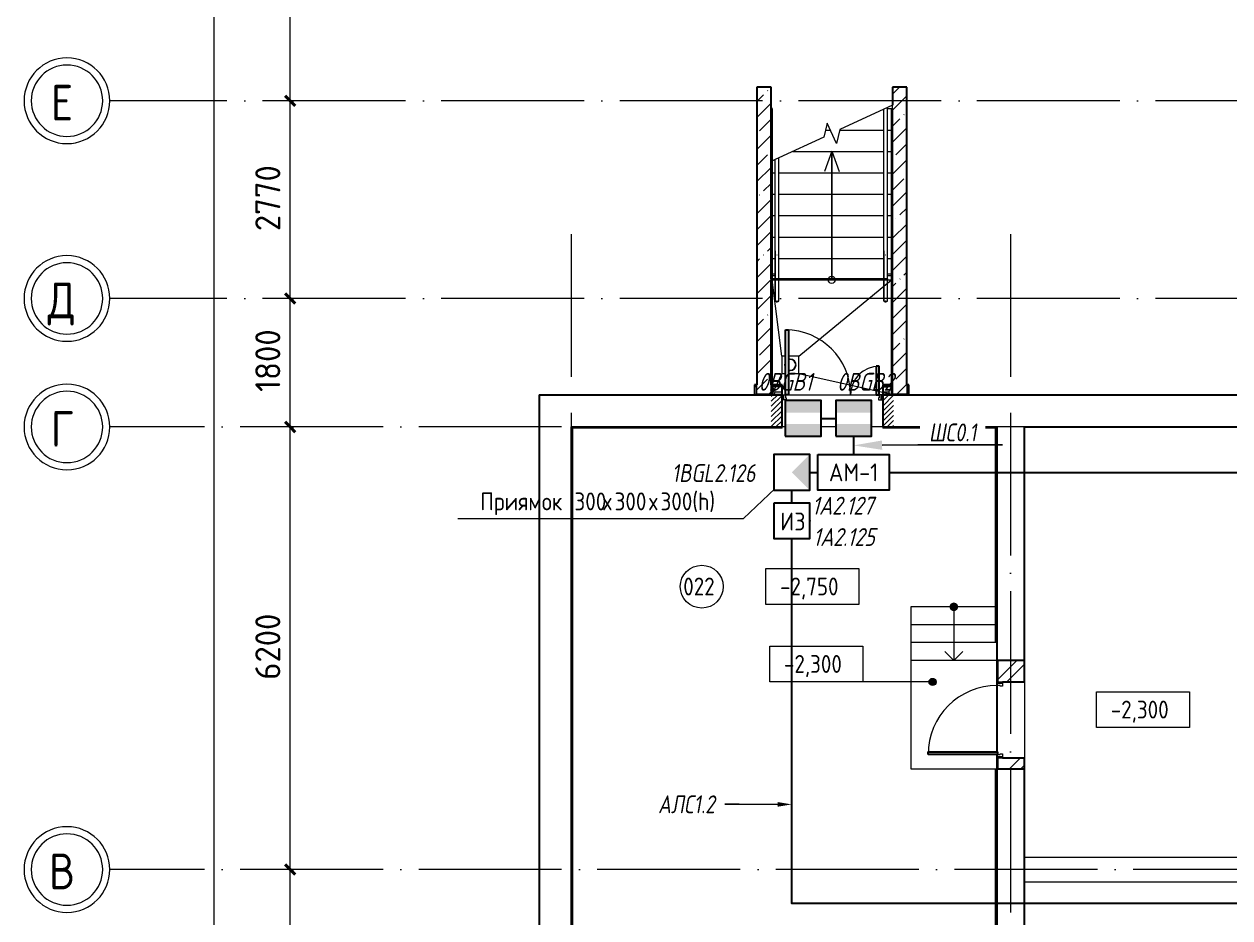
# Model space of a CAD drawing. Header units: millimetres. Extents: x -259793 to 1187961, y -549744 to 43070.
# Drawn here: x -245728 to -228847, y -13115 to -594 of the extents above; entities that cross this region are included whole.
import ezdxf
from ezdxf import colors
from ezdxf.entities.mleader import LeaderData, LeaderLine
from ezdxf.enums import TextEntityAlignment as Align
from ezdxf.math import Vec2, Vec3

# ---------------------------------------------------------------- set-up
doc = ezdxf.new("R2010")
doc.units = ezdxf.units.MM
for name, pattern in [('ADSK_Линия сетки', [25, 20, -2.5, 0, -2.5]), ('ADSK_Сверху', [450, 300, -150]), ('ADSK_Штриховая_ш2 п1_5', [4.5, 3, -1.5]), ('штриховаяX2', [1.5, 1, -0.5])]:
    doc.linetypes.add(name, pattern=pattern)
for name, color, linetype, lineweight in [('RC-Выноски', 7, 'Continuous', 0), ('RC-Извещатели_охранные', 5, 'Continuous', 30), ('RC-Линии_связи-Адресные', 5, 'Continuous', 30), ('RC-Прочее_оборудование', 5, 'Continuous', 30), ('Аннотация', 7, 'Continuous', 18), ('Двери', 252, 'Continuous', 9), ('Лестницы', 252, 'Continuous', 9), ('Линии', 7, 'Continuous', 9), ('лс', 5, 'Continuous', 30), ('Марки помещений', 252, 'Continuous', 20), ('Ограждение', 252, 'Continuous', 9), ('Оси', 252, 'Continuous', 9), ('Отметки', 7, 'Continuous', 9), ('Перекрытие', 252, 'Continuous', 18), ('Размеры', 7, 'Continuous', 9), ('Сантехника', 252, 'Continuous', 9), ('Стены наружные', 7, 'Continuous', 18), ('Стены штриховка', 7, 'Continuous', 9), ('Стрелки вверх', 7, 'Continuous', 18)]:
    doc.layers.add(name, color=color, linetype=linetype, lineweight=lineweight)
doc.layers.add('RC-Позиционные_обозначения', color=7, linetype='Continuous')
doc.layers.add('Узлы', color=7, linetype='Continuous')
doc.styles.add('GOST Common', font='', dxfattribs={"width": 0.9, "height": 500})
doc.styles.add('GOST Common_1', font='', dxfattribs={"height": 250})
doc.styles.add('GOST Common_2', font='', dxfattribs={"width": 0.9, "height": 250})
doc.styles.add('ISOCPEUR', font='isocpeur.ttf', dxfattribs={"width": 0.9, "height": 350})
doc.styles.add('RubezhCAD', font='', dxfattribs={"oblique": 10})
doc.styles.get("Standard").update_dxf_attribs({"font": ''})
doc.styles.get('GOST Common').set_extended_font_data('GOST type B')
doc.styles.get('GOST Common_1').set_extended_font_data('GOST type B')
doc.styles.get('GOST Common_2').set_extended_font_data('GOST type B')
doc.styles.get('RubezhCAD').set_extended_font_data('GOST type A')
doc.styles.get('Standard').set_extended_font_data('GOST type B')

# ---------------------------------------------------------------- blocks, each defined once
blk = doc.blocks.new('RC-UGO-IOM-02')
at = {"layer": 'RC-Извещатели_охранные'}
blk.add_point((0, 0), dxfattribs=at)
blk.add_attdef('PSTN', text='', height=2.5, dxfattribs=at).set_placement((0.98, 2.6), align=Align.BOTTOM_LEFT)
blk.add_wipeout([(2.5, -2.5), (2.5, 2.5), (-2.5, 2.5), (-2.5, -2.5)]).dxf.layer = 'RC-Извещатели_охранные'
blk.add_wipeout([(-2.5, -2.5), (-2.5, 2.5), (2.5, 2.5), (2.5, -2.5)]).dxf.layer = 'RC-Извещатели_охранные'
h = blk.add_hatch(color=256, dxfattribs=at)
h.dxf.hatch_style = 1
h.paths.add_polyline_path([(2.5, 0.8), (2.5, 2.51), (-2.5, 2.5), (-2.5, 0.8)])
h = blk.add_hatch(color=256, dxfattribs=at)
h.dxf.hatch_style = 1
h.paths.add_polyline_path([(2.5, -2.5), (2.5, -0.79), (-2.5, -0.8), (-2.5, -2.5)])
blk.add_lwpolyline([(-2.5, -2.5), (2.5, -2.5), (2.5, 2.5), (-2.5, 2.5)], close=True, dxfattribs=at)
blk = doc.blocks.new('RC-UGO-AM-01')
at = {"layer": 'RC-Прочее_оборудование'}
blk.add_point((0, 0), dxfattribs=at)
blk.add_wipeout([(4.99, 2.5), (4.99, -2.5), (-4.99, -2.5), (-4.99, 2.5)]).dxf.layer = 'RC-Прочее_оборудование'
blk.add_wipeout([(-4.99, -2.5), (-4.99, 2.5), (4.99, 2.5), (4.99, -2.5)]).dxf.layer = 'RC-Прочее_оборудование'
blk.add_lwpolyline([(-4.99, 2.5), (4.99, 2.5), (4.99, -2.5), (-4.99, -2.5), (-4.99, 2.5)], close=True, dxfattribs=at)
blk.add_lwpolyline([(-4.99, 2.5), (-4.99, 2.5)], dxfattribs=at)
blk.add_lwpolyline([(-4.99, 2.5), (-4.99, 2.5)], dxfattribs=at)
at = {"layer": 'RC-Прочее_оборудование', "ltscale": 100, "style": 'ISOCPEUR', "width": 0.9}
blk.add_text('АМ-1', height=2.5, dxfattribs=at).set_placement((0, 0), align=Align.MIDDLE)
at = {"layer": 'RC-Прочее_оборудование'}
blk.add_attdef('PSTN', text='', height=2.5, dxfattribs=at).set_placement((2.32, 2.4), align=Align.BOTTOM_LEFT)
blk = doc.blocks.new('RC-UGO-IZ-01')
at = {"layer": 'RC-Прочее_оборудование'}
blk.add_point((2.5, 0), dxfattribs=at)
blk.add_wipeout([(2.49, -2.5), (-2.49, -2.5), (-2.49, 2.5), (2.49, 2.5)]).dxf.layer = 'RC-Прочее_оборудование'
blk.add_wipeout([(-2.49, -2.5), (-2.49, 2.5), (2.49, 2.5), (2.49, -2.5)]).dxf.layer = 'RC-Прочее_оборудование'
blk.add_lwpolyline([(-2.49, 2.5), (2.49, 2.5), (2.49, -2.5), (-2.49, -2.5), (-2.49, 2.5)], close=True, dxfattribs=at)
blk.add_lwpolyline([(-2.49, 2.5), (-2.49, 2.5)], dxfattribs=at)
blk.add_lwpolyline([(-2.49, 2.5), (-2.49, 2.5)], dxfattribs=at)
at = {"layer": 'RC-Прочее_оборудование', "ltscale": 100, "style": 'ISOCPEUR', "width": 0.9}
blk.add_text('ИЗ', height=2.5, dxfattribs=at).set_placement((0.15, -0.09), align=Align.MIDDLE)
at = {"layer": 'RC-Прочее_оборудование'}
blk.add_attdef('PSTN', text='', height=2.5, dxfattribs=at).set_placement((5.66, 2.58), align=Align.BOTTOM_CENTER)
blk = doc.blocks.new('RC-UGO-IOPPA-01')
at = {"layer": 'RC-Извещатели_охранные'}
blk.add_attdef('PSTN', text='', height=2.5, dxfattribs=at).set_placement((0.98, 2.6), align=Align.BOTTOM_LEFT)
blk.add_wipeout([(2.5, -2.5), (2.5, 2.5), (-2.5, 2.5), (-2.5, -2.5)]).dxf.layer = 'RC-Извещатели_охранные'
blk.add_wipeout([(-2.5, -2.5), (-2.5, 2.5), (2.5, 2.5), (2.5, -2.5)]).dxf.layer = 'RC-Извещатели_охранные'
h = blk.add_hatch(color=256, dxfattribs=at)
h.dxf.hatch_style = 1
h.paths.add_polyline_path([(2.5, -2.5), (2.5, 2.5), (0, 0)])
blk.add_lwpolyline([(-2.5, -2.5), (2.5, -2.5), (2.5, 2.5), (-2.5, 2.5)], close=True, dxfattribs=at)
blk = doc.blocks.new('подвал')
at = {"layer": 'Аннотация', "lineweight": 20, "true_color": 0x636466}
blk.add_hatch(color=251, dxfattribs=at).paths.add_polyline_path([(-234949, -6849), (-235204, -7016), (-235131, -7093)])
at = {"layer": 'Двери', "lineweight": 18, "true_color": 0x636466}
h = blk.add_hatch(dxfattribs=at)
h.set_pattern_fill('FP_1', color=251, style=0, pattern_type=2)
h.set_pattern_definition([(45, (-234411.95, -6013.094), (-35.3553, 35.3553), [])])
h.paths.add_polyline_path([(-233557, -6238), (-233557, -5788), (-233707, -5788), (-233707, -6238)])
h.paths.add_polyline_path([(-235117, -6238), (-235117, -5788), (-235267, -5788), (-235267, -6238)])
at = {"layer": 'Отметки', "true_color": 0x636466}
h = blk.add_hatch(color=251, dxfattribs=at)
edge = h.paths.add_edge_path()
edge.add_arc((-233009, -9810), 50, 0, 360)
at = {"layer": 'Стрелки вверх', "true_color": 0x636466}
h = blk.add_hatch(color=251, dxfattribs=at)
edge = h.paths.add_edge_path()
edge.add_arc((-232712, -8758), 50, 0, 360)
blk.add_hatch(color=251, dxfattribs=at).paths.add_polyline_path([(-232698, -8806), (-232674, -8791), (-232662, -8765), (-232666, -8737), (-232685, -8716), (-232712, -8708), (-232739, -8716), (-232757, -8737), (-232761, -8765), (-232750, -8791), (-232726, -8806)])
at = {"color": 251, "lineweight": 18, "true_color": 0x636466}
for p, q in [((-235097, -6988), (-235097, -6688)), ((-235097, -6688), (-234797, -6688)), ((-235043, -6743), (-235097, -6988)), ((-234797, -6688), (-235043, -6743)), ((-234797, -6688), (-234797, -6988)), ((-234797, -6988), (-235097, -6988))]:
    blk.add_line(p, q, dxfattribs=at)
at = {"layer": 'Аннотация', "color": 251, "lineweight": 20, "true_color": 0x636466}
for p, q in [((-234422, -2376), (-234524, -2658)), ((-234422, -2376), (-234319, -2658)), ((-234949, -6849), (-235658, -7518)), ((-234949, -6849), (-235204, -7016)), ((-235131, -7093), (-234949, -6849)), ((-235204, -7016), (-235131, -7093)), ((-239658, -7518), (-235658, -7518)), ((-235344, -8723), (-235344, -8223)), ((-235344, -8223), (-234044, -8223)), ((-234044, -8223), (-234044, -8723)), ((-234044, -8723), (-235344, -8723)), ((-235288, -9810), (-235288, -9310)), ((-235288, -9310), (-233988, -9310)), ((-233988, -9310), (-233988, -9810)), ((-233988, -9810), (-235288, -9810)), ((-230714, -10449), (-230714, -9949)), ((-230714, -9949), (-229414, -9949)), ((-229414, -9949), (-229414, -10449)), ((-229414, -10449), (-230714, -10449))]:
    blk.add_line(p, q, dxfattribs=at)
blk.add_circle((-234422, -4176), 50, dxfattribs=at)
at = {"layer": 'Двери', "color": 251, "lineweight": 30, "true_color": 0x636466}
for p, q in [((-235067, -4878), (-235027, -4878)), ((-235067, -5788), (-235067, -4878)), ((-235027, -4878), (-235027, -5788)), ((-233757, -5388), (-233797, -5388)), ((-233797, -5388), (-233797, -5788)), ((-233757, -5788), (-233757, -5388)), ((-235027, -5788), (-235067, -5788)), ((-233797, -5788), (-233757, -5788)), ((-233072, -10788), (-232102, -10788)), ((-233072, -10828), (-233072, -10788)), ((-232102, -10788), (-232102, -10828)), ((-232102, -10828), (-233072, -10828))]:
    blk.add_line(p, q, dxfattribs=at)
at = {"layer": 'Двери', "color": 251, "linetype": 'ADSK_Штриховая_ш2 п1_5', "true_color": 0x636466}
for p, q in [((-235117, -5788), (-235267, -5788)), ((-235117, -6238), (-235117, -5788)), ((-233557, -5788), (-233707, -5788)), ((-233707, -5788), (-233707, -6238)), ((-235267, -6238), (-235117, -6238)), ((-233707, -6238), (-233557, -6238))]:
    blk.add_line(p, q, dxfattribs=at)
at = {"layer": 'Двери', "color": 251, "true_color": 0x636466}
for p, q in [((-235117, -5788), (-235097, -5788)), ((-235117, -5858), (-235117, -5788)), ((-235097, -5858), (-235117, -5858)), ((-235097, -5788), (-235067, -5788)), ((-235097, -5858), (-235097, -5788)), ((-235097, -5788), (-235097, -5858)), ((-235057, -5858), (-235097, -5858)), ((-235067, -5788), (-235067, -5828)), ((-235067, -5828), (-235057, -5828)), ((-235057, -5828), (-235057, -5858)), ((-233757, -5828), (-233767, -5828)), ((-233767, -5828), (-233767, -5858)), ((-233767, -5858), (-233727, -5858)), ((-233727, -5788), (-233757, -5788)), ((-233757, -5788), (-233757, -5828)), ((-233727, -5858), (-233727, -5788)), ((-233707, -5788), (-233727, -5788)), ((-233727, -5788), (-233727, -5858)), ((-233727, -5858), (-233707, -5858)), ((-233707, -5858), (-233707, -5788)), ((-232102, -9808), (-232032, -9808)), ((-232102, -9828), (-232102, -9808)), ((-232102, -9828), (-232032, -9828)), ((-232102, -9858), (-232102, -9828)), ((-232032, -9828), (-232102, -9828)), ((-232062, -9858), (-232102, -9858)), ((-232062, -9868), (-232062, -9858)), ((-232032, -9868), (-232062, -9868)), ((-232032, -9808), (-232032, -9828)), ((-232032, -9828), (-232032, -9868)), ((-232102, -10828), (-232062, -10828)), ((-232102, -10858), (-232102, -10828)), ((-232032, -10858), (-232102, -10858)), ((-232102, -10858), (-232032, -10858)), ((-232102, -10878), (-232102, -10858)), ((-232032, -10878), (-232102, -10878)), ((-232062, -10818), (-232032, -10818)), ((-232062, -10828), (-232062, -10818)), ((-232032, -10818), (-232032, -10858)), ((-232032, -10858), (-232032, -10878))]:
    blk.add_line(p, q, dxfattribs=at)
for centre, radius, start, end in [((-235067, -5788), 910, 0, 90), ((-233757, -5788), 400, 90, 180), ((-232102, -10828), 970, 90, 180)]:
    blk.add_arc(centre, radius, start, end, dxfattribs=at)
at = {"layer": 'Лестницы', "color": 251, "true_color": 0x636466}
for p, q in [((-233691, -1784), (-234307, -2072)), ((-233571, -1728), (-233641, -1761)), ((-233641, -1778), (-233571, -1778)), ((-233641, -1778), (-233571, -1778)), ((-233571, -1778), (-233571, -1728)), ((-234487, -1983), (-234534, -2177)), ((-234355, -2266), (-234487, -1983)), ((-234534, -2177), (-235161, -2470)), ((-234510, -2078), (-234442, -2078)), ((-234510, -2078), (-234442, -2078)), ((-234307, -2072), (-234355, -2266)), ((-234309, -2078), (-233691, -2078)), ((-234309, -2078), (-233691, -2078)), ((-233641, -2078), (-233586, -2078)), ((-233641, -2078), (-233586, -2078)), ((-235211, -2493), (-235271, -2521)), ((-234964, -2378), (-233691, -2378)), ((-234964, -2378), (-233691, -2378)), ((-233641, -2378), (-233586, -2378)), ((-233641, -2378), (-233586, -2378)), ((-235256, -2678), (-235211, -2678)), ((-235256, -2678), (-235211, -2678)), ((-235161, -2678), (-233691, -2678)), ((-235161, -2678), (-233691, -2678)), ((-233641, -2678), (-233586, -2678)), ((-233641, -2678), (-233586, -2678)), ((-235256, -2978), (-235211, -2978)), ((-235256, -2978), (-235211, -2978)), ((-235161, -2978), (-233691, -2978)), ((-235161, -2978), (-233691, -2978)), ((-233641, -2978), (-233586, -2978)), ((-233641, -2978), (-233586, -2978)), ((-235256, -3278), (-235211, -3278)), ((-235256, -3278), (-235211, -3278)), ((-235161, -3278), (-233691, -3278)), ((-235161, -3278), (-233691, -3278)), ((-233641, -3278), (-233586, -3278)), ((-233641, -3278), (-233586, -3278)), ((-235256, -3578), (-235211, -3578)), ((-235256, -3578), (-235211, -3578)), ((-235161, -3578), (-233691, -3578)), ((-235161, -3578), (-233691, -3578)), ((-233641, -3578), (-233586, -3578)), ((-233641, -3578), (-233586, -3578)), ((-235256, -3878), (-235211, -3878)), ((-235256, -3878), (-235211, -3878)), ((-235161, -3878), (-233691, -3878)), ((-235161, -3878), (-233691, -3878)), ((-233641, -3878), (-233586, -3878)), ((-233641, -3878), (-233586, -3878)), ((-233634, -4178), (-233586, -4178)), ((-233634, -4178), (-233586, -4178)), ((-232127, -8758), (-233312, -8758)), ((-233312, -8758), (-233312, -9008)), ((-232127, -8758), (-233312, -8758)), ((-233312, -9008), (-233312, -9258)), ((-232112, -9008), (-233312, -9008)), ((-232112, -9008), (-233312, -9008)), ((-233312, -9258), (-233312, -9508)), ((-232112, -9258), (-233312, -9258)), ((-232112, -9258), (-233312, -9258)), ((-232112, -9508), (-233312, -9508))]:
    blk.add_line(p, q, dxfattribs=at)
at = {"layer": 'Линии', "color": 251, "linetype": 'ADSK_Сверху', "ltscale": 100, "true_color": 0x636466}
for p, q in [((-235121, -5248), (-235256, -4178)), ((-234881, -5248), (-233586, -4178)), ((-235121, -5488), (-235256, -5778)), ((-234881, -5488), (-233586, -5778)), ((-231722, -12263), (-226967, -12263)), ((-226967, -12613), (-231722, -12613))]:
    blk.add_line(p, q, dxfattribs=at)
at = {"layer": 'Марки помещений', "color": 251, "true_color": 0x636466}
blk.add_circle((-236241, -8475), 300, dxfattribs=at)
at = {"layer": 'Ограждение', "color": 251, "true_color": 0x636466}
for p, q in [((-233641, -1761), (-233691, -1784)), ((-233691, -4165), (-233691, -1784)), ((-233641, -4165), (-233641, -1761)), ((-235161, -2470), (-235211, -2493)), ((-235211, -4165), (-235211, -2493)), ((-235161, -4165), (-235161, -2470)), ((-235211, -3770), (-235211, -4165)), ((-235161, -4165), (-235161, -3770)), ((-233691, -3770), (-233691, -4165)), ((-233641, -4165), (-233641, -3770)), ((-235211, -4099), (-235256, -4099)), ((-235256, -4114), (-235211, -4114)), ((-235211, -4178), (-235211, -4478)), ((-235211, -4478), (-235211, -4178)), ((-235161, -4478), (-235161, -4178)), ((-235161, -4478), (-235161, -4178)), ((-233691, -4178), (-233691, -4478)), ((-233691, -4478), (-233691, -4178)), ((-233586, -4099), (-233641, -4099)), ((-233641, -4114), (-233586, -4114)), ((-233641, -4478), (-233641, -4178)), ((-233641, -4478), (-233641, -4178)), ((-235211, -4478), (-235161, -4478)), ((-233691, -4478), (-233641, -4478))]:
    blk.add_line(p, q, dxfattribs=at)
at = {"layer": 'Ограждение', "color": 251, "true_color": 0x636466, "flags": 128}
for points in [[(-235188, -3827), (-235186, -3828), (-235183, -3827)], [(-233668, -3827), (-233666, -3828), (-233663, -3827)], [(-235202, -4478), (-235201, -4480), (-235201, -4481), (-235200, -4481), (-235199, -4482), (-235198, -4483), (-235198, -4483), (-235197, -4484), (-235196, -4484), (-235196, -4485), (-235195, -4485), (-235194, -4485), (-235194, -4486), (-235193, -4486), (-235193, -4486), (-235192, -4486), (-235192, -4486), (-235191, -4486), (-235191, -4487), (-235190, -4487), (-235190, -4487), (-235190, -4487), (-235189, -4487), (-235189, -4487), (-235188, -4487), (-235188, -4487), (-235188, -4487), (-235187, -4487), (-235187, -4487), (-235187, -4487), (-235186, -4487), (-235186, -4487), (-235186, -4487), (-235186, -4487)], [(-235183, -4478), (-235186, -4478), (-235188, -4478)], [(-235169, -4478), (-235170, -4480), (-235171, -4481), (-235171, -4481), (-235172, -4482), (-235173, -4483), (-235174, -4483), (-235174, -4484), (-235175, -4484), (-235176, -4485), (-235176, -4485), (-235177, -4485), (-235177, -4486), (-235178, -4486), (-235178, -4486), (-235179, -4486), (-235179, -4486), (-235180, -4486), (-235180, -4487), (-235181, -4487), (-235181, -4487), (-235181, -4487), (-235182, -4487), (-235182, -4487), (-235183, -4487), (-235183, -4487), (-235183, -4487), (-235184, -4487), (-235184, -4487), (-235184, -4487), (-235185, -4487), (-235185, -4487), (-235185, -4487), (-235186, -4487)], [(-233682, -4478), (-233681, -4480), (-233681, -4481), (-233680, -4481), (-233679, -4482), (-233678, -4483), (-233678, -4483), (-233677, -4484), (-233676, -4484), (-233676, -4485), (-233675, -4485), (-233674, -4485), (-233674, -4486), (-233673, -4486), (-233673, -4486), (-233672, -4486), (-233672, -4486), (-233671, -4486), (-233671, -4487), (-233670, -4487), (-233670, -4487), (-233670, -4487), (-233669, -4487), (-233669, -4487), (-233668, -4487), (-233668, -4487), (-233668, -4487), (-233667, -4487), (-233667, -4487), (-233667, -4487), (-233666, -4487), (-233666, -4487), (-233666, -4487), (-233666, -4487)], [(-233663, -4478), (-233666, -4478), (-233668, -4478)], [(-233649, -4478), (-233650, -4480), (-233651, -4481), (-233651, -4481), (-233652, -4482), (-233653, -4483), (-233654, -4483), (-233654, -4484), (-233655, -4484), (-233656, -4485), (-233656, -4485), (-233657, -4485), (-233657, -4486), (-233658, -4486), (-233658, -4486), (-233659, -4486), (-233659, -4486), (-233660, -4486), (-233660, -4487), (-233661, -4487), (-233661, -4487), (-233661, -4487), (-233662, -4487), (-233662, -4487), (-233663, -4487), (-233663, -4487), (-233663, -4487), (-233664, -4487), (-233664, -4487), (-233664, -4487), (-233665, -4487), (-233665, -4487), (-233665, -4487), (-233666, -4487)]]:
    blk.add_lwpolyline(points, dxfattribs=at)
at = {"layer": 'Оси', "color": 251, "linetype": 'ADSK_Линия сетки', "ltscale": 100, "true_color": 0x636466}
for p, q in [((-200387, -1668), (-244528, -1668)), ((-238067, -3538), (-238067, -28468)), ((-231917, -3538), (-231917, -28468)), ((-200387, -4438), (-244528, -4438)), ((-168200, -6238), (-244528, -6238)), ((-168200, -12438), (-244528, -12438))]:
    blk.add_line(p, q, dxfattribs=at)
at = {"layer": 'Оси', "color": 251, "lineweight": 20, "true_color": 0x636466}
for centre, radius, start, end in [((-245128, -1668), 600, 90, 270), ((-245128, -1668), 500, 90, 270), ((-245128, -1668), 600, 270, 90), ((-245128, -1668), 500, 270, 90), ((-245128, -4438), 600, 90, 270), ((-245128, -4438), 600, 270, 90), ((-245128, -4438), 500, 90, 270), ((-245128, -4438), 500, 270, 90), ((-245128, -6238), 600, 90, 270), ((-245128, -6238), 500, 90, 270), ((-245128, -6238), 600, 270, 90), ((-245128, -6238), 500, 270, 90), ((-245128, -12438), 600, 90, 270), ((-245128, -12438), 500, 90, 270), ((-245128, -12438), 600, 270, 90), ((-245128, -12438), 500, 270, 90)]:
    blk.add_arc(centre, radius, start, end, dxfattribs=at)
at = {"layer": 'Отметки', "color": 251, "lineweight": 20, "true_color": 0x636466}
blk.add_line((-233009, -9810), (-234638, -9810), dxfattribs=at)
at = {"layer": 'Отметки', "color": 251, "true_color": 0x636466}
blk.add_circle((-233009, -9810), 50, dxfattribs=at)
at = {"layer": 'Перекрытие', "color": 251, "true_color": 0x636466}
for p, q in [((-235121, -5248), (-235121, -5488)), ((-235067, -5248), (-235121, -5248)), ((-234881, -5248), (-235027, -5248)), ((-234881, -5488), (-234881, -5248)), ((-235121, -5488), (-235067, -5488)), ((-235027, -5488), (-234881, -5488)), ((-235097, -6688), (-234797, -6688)), ((-235097, -6988), (-235097, -6688)), ((-234797, -6688), (-234797, -6988)), ((-234797, -6988), (-235097, -6988)), ((-233312, -9508), (-233312, -11028)), ((-232112, -9508), (-233312, -9508)), ((-232112, -10788), (-232112, -9508)), ((-231722, -9808), (-231722, -10878)), ((-232112, -11028), (-232112, -10828)), ((-233312, -11028), (-232112, -11028))]:
    blk.add_line(p, q, dxfattribs=at)
at = {"layer": 'Размеры', "color": 251, "lineweight": 20, "true_color": 0x636466}
for p, q in [((-243067, -21188), (-243067, 26112)), ((-242004, -1668), (-242004, 2262)), ((-242004, -1668), (-242154, -1668)), ((-242004, -1668), (-242154, -1668)), ((-242004, -4438), (-242004, -1668)), ((-242004, -1668), (-241954, -1668)), ((-242004, -1668), (-241954, -1668)), ((-242004, -4438), (-242154, -4438)), ((-242004, -4438), (-242154, -4438)), ((-242004, -6238), (-242004, -4438)), ((-242004, -4438), (-241954, -4438)), ((-242004, -4438), (-241954, -4438)), ((-242004, -6238), (-242154, -6238)), ((-242004, -6238), (-242154, -6238)), ((-242004, -12438), (-242004, -6238)), ((-242004, -6238), (-241954, -6238)), ((-242004, -6238), (-241954, -6238)), ((-242004, -12438), (-242154, -12438)), ((-242004, -12438), (-242154, -12438)), ((-242004, -14888), (-242004, -12438)), ((-242004, -12438), (-241954, -12438)), ((-242004, -12438), (-241954, -12438))]:
    blk.add_line(p, q, dxfattribs=at)
at = {"layer": 'Размеры', "color": 251, "lineweight": 40, "true_color": 0x636466}
for p, q in [((-242004, -1668), (-242075, -1597)), ((-242004, -1668), (-242075, -1597)), ((-242004, -1668), (-241933, -1739)), ((-242004, -1668), (-241933, -1739)), ((-242004, -4438), (-242075, -4367)), ((-242004, -4438), (-242075, -4367)), ((-242004, -4438), (-241933, -4509)), ((-242004, -4438), (-241933, -4509)), ((-242004, -6238), (-242075, -6167)), ((-242004, -6238), (-242075, -6167)), ((-242004, -6238), (-241933, -6309)), ((-242004, -6238), (-241933, -6309)), ((-242004, -12438), (-242075, -12367)), ((-242004, -12438), (-242075, -12367)), ((-242004, -12438), (-241933, -12509)), ((-242004, -12438), (-241933, -12509))]:
    blk.add_line(p, q, dxfattribs=at)
at = {"layer": 'Сантехника', "color": 251, "true_color": 0x636466}
for p, q in [((-235067, -5248), (-235121, -5248)), ((-235121, -5248), (-235121, -5488)), ((-234881, -5248), (-235027, -5248)), ((-234881, -5488), (-234881, -5248)), ((-235121, -5488), (-235067, -5488)), ((-235027, -5488), (-234881, -5488))]:
    blk.add_line(p, q, dxfattribs=at)
for radius, start, end in [(80, 146.5819, 213.4181), (75, 152.8689, 207.1311), (75, 154.9712, 160.0288), (75, 199.9712, 205.0288), (80, 90, 109.4153), (75, 90, 110.7828), (80, 270, 90), (75, 270, 90), (75, 64.9712, 70.0288), (75, 19.9712, 25.0288), (75, 334.9712, 339.4023), (75, 249.2172, 270), (80, 250.5847, 270), (75, 289.9712, 295.0288)]:
    blk.add_arc((-235001, -5368), radius, start, end, dxfattribs=at)
at = {"layer": 'Стены наружные', "color": 251, "lineweight": 30, "true_color": 0x636466}
for p, q in [((-235271, -1478), (-235471, -1478)), ((-235471, -1478), (-235471, -5648)), ((-235271, -4165), (-235271, -1478)), ((-233571, -1476), (-233571, -1728)), ((-233371, -1476), (-233571, -1476)), ((-233371, -5648), (-233371, -1476)), ((-235256, -1778), (-235271, -1778)), ((-235271, -1778), (-235271, -5788)), ((-235256, -5788), (-235256, -1778)), ((-233586, -1778), (-233586, -5788)), ((-233571, -5788), (-233571, -1778)), ((-235271, -5648), (-235271, -4178)), ((-235471, -5648), (-235501, -5648)), ((-235501, -5648), (-235501, -5788)), ((-235117, -5648), (-235271, -5648)), ((-235117, -6238), (-235117, -5648)), ((-233707, -5648), (-233707, -6238)), ((-233571, -5648), (-233707, -5648)), ((-233341, -5648), (-233371, -5648)), ((-233341, -5788), (-233341, -5648)), ((-238517, -5788), (-238517, -21488)), ((-238517, -5788), (-235117, -5788)), ((-233707, -5788), (-218322, -5788)), ((-238067, -6238), (-235117, -6238)), ((-238067, -6238), (-238067, -21038)), ((-233707, -6238), (-232112, -6238)), ((-232112, -6238), (-232112, -9508)), ((-231722, -6238), (-217872, -6238)), ((-231722, -9808), (-231722, -6238)), ((-231722, -9508), (-232112, -9508)), ((-232102, -9508), (-232102, -9808)), ((-232032, -9808), (-231722, -9808)), ((-232102, -10878), (-232102, -11028)), ((-231722, -10878), (-232032, -10878)), ((-231722, -14693), (-231722, -10878)), ((-232112, -11028), (-232112, -14693)), ((-232112, -11028), (-231722, -11028))]:
    blk.add_line(p, q, dxfattribs=at)
at = {"layer": 'Стены наружные', "color": 251, "linetype": 'Continuous', "lineweight": 9, "true_color": 0x636466}
for p, q in [((-233571, -1575), (-233472, -1476)), ((-235471, -1679), (-235376, -1584)), ((-235320, -1528), (-235318, -1526)), ((-233571, -1799), (-233371, -1599)), ((-235471, -1903), (-235271, -1703)), ((-235266, -1788), (-235256, -1778)), ((-233586, -1837), (-233576, -1827)), ((-235432, -2089), (-235271, -1928)), ((-233586, -1994), (-233576, -1984)), ((-233576, -2018), (-233571, -2018)), ((-233571, -2024), (-233468, -1921)), ((-233412, -1865), (-233409, -1862)), ((-235471, -2352), (-235271, -2152)), ((-235266, -2171), (-235271, -2180)), ((-235266, -2102), (-235256, -2092)), ((-233571, -2248), (-233371, -2048)), ((-235266, -2259), (-235256, -2249)), ((-233586, -2308), (-233576, -2298)), ((-233524, -2426), (-233371, -2273)), ((-235471, -2577), (-235320, -2426)), ((-233586, -2465), (-233576, -2455)), ((-233576, -2424), (-233571, -2424)), ((-233571, -2697), (-233371, -2497)), ((-235471, -2801), (-235271, -2601)), ((-235266, -2574), (-235256, -2564)), ((-235376, -2931), (-235271, -2826)), ((-235266, -2731), (-235256, -2721)), ((-233586, -2780), (-233576, -2770)), ((-233576, -2729), (-233571, -2729)), ((-233571, -2922), (-233412, -2763)), ((-235432, -2987), (-235430, -2985)), ((-235266, -2984), (-235271, -2992)), ((-235266, -3045), (-235256, -3035)), ((-233586, -2937), (-233576, -2927)), ((-233571, -3146), (-233371, -2946)), ((-235471, -3250), (-235271, -3050)), ((-235266, -3202), (-235256, -3192)), ((-233576, -3135), (-233571, -3135)), ((-233468, -3268), (-233371, -3171)), ((-235471, -3475), (-235271, -3275)), ((-233586, -3251), (-233576, -3241)), ((-233524, -3324), (-233522, -3322)), ((-235471, -3699), (-235271, -3499)), ((-235266, -3517), (-235256, -3507)), ((-233586, -3408), (-233576, -3398)), ((-233571, -3502), (-233576, -3511)), ((-233576, -3542), (-233571, -3542)), ((-233571, -3595), (-233371, -3395)), ((-235266, -3679), (-235271, -3671)), ((-235266, -3674), (-235256, -3664)), ((-233586, -3722), (-233576, -3712)), ((-233571, -3820), (-233371, -3620)), ((-235376, -3829), (-235374, -3827)), ((-235320, -3773), (-235271, -3724)), ((-235266, -3883), (-235267, -3880)), ((-233586, -3880), (-233576, -3870)), ((-233575, -3763), (-233576, -3762)), ((-233576, -3846), (-233571, -3846)), ((-233571, -4044), (-233371, -3844)), ((-235471, -3924), (-235432, -3885)), ((-235471, -4148), (-235271, -3948)), ((-235266, -3988), (-235256, -3978)), ((-235471, -4373), (-235271, -4173)), ((-235266, -4145), (-235256, -4135)), ((-233586, -4194), (-233576, -4184)), ((-233468, -4166), (-233465, -4164)), ((-233412, -4110), (-233371, -4069)), ((-233586, -4351), (-233576, -4341)), ((-233576, -4253), (-233571, -4253)), ((-233571, -4269), (-233524, -4222)), ((-233571, -4493), (-233371, -4293)), ((-235471, -4597), (-235271, -4397)), ((-235266, -4406), (-235271, -4415)), ((-235266, -4460), (-235256, -4450)), ((-233571, -4718), (-233371, -4518)), ((-235320, -4671), (-235318, -4669)), ((-235266, -4617), (-235256, -4607)), ((-233586, -4665), (-233576, -4655)), ((-233576, -4659), (-233571, -4659)), ((-235471, -4822), (-235376, -4727)), ((-235471, -5046), (-235271, -4846)), ((-233586, -4823), (-233576, -4813)), ((-233571, -4942), (-233371, -4742)), ((-235266, -4931), (-235256, -4921)), ((-233576, -4964), (-233571, -4964)), ((-233571, -4925), (-233574, -4930)), ((-233571, -5167), (-233468, -5064)), ((-233412, -5008), (-233409, -5005)), ((-235432, -5232), (-235271, -5071)), ((-235266, -5219), (-235271, -5228)), ((-235266, -5088), (-235256, -5078)), ((-233586, -5137), (-233576, -5127)), ((-233571, -5391), (-233371, -5191)), ((-235471, -5495), (-235271, -5295)), ((-235266, -5402), (-235256, -5392)), ((-233586, -5294), (-233576, -5284)), ((-233576, -5370), (-233571, -5370)), ((-235471, -5720), (-235320, -5569)), ((-235266, -5560), (-235256, -5550)), ((-233524, -5569), (-233371, -5416)), ((-235501, -5699), (-235488, -5678)), ((-235211, -5748), (-235251, -5678)), ((-233687, -5675), (-233653, -5675)), ((-233642, -5678), (-233651, -5663)), ((-233640, -5663), (-233625, -5648)), ((-233624, -5748), (-233583, -5678)), ((-233586, -5608), (-233576, -5598)), ((-233508, -5778), (-233371, -5640)), ((-233341, -5688), (-233346, -5678)), ((-235304, -5778), (-235271, -5744)), ((-235229, -5778), (-235211, -5748)), ((-235211, -5748), (-235117, -5748)), ((-235211, -5748), (-235211, -5748)), ((-235211, -5748), (-235211, -5748)), ((-233707, -5748), (-233623, -5748)), ((-233606, -5778), (-233624, -5748)), ((-233586, -5765), (-233576, -5755)), ((-233576, -5777), (-233571, -5777)), ((-232102, -9782), (-231828, -9508)), ((-231971, -9808), (-231722, -9559)), ((-232102, -10882), (-232098, -10878)), ((-231933, -11028), (-231783, -10878)), ((-231776, -11028), (-231722, -10974))]:
    blk.add_line(p, q, dxfattribs=at)
at = {"layer": 'Стены наружные', "color": 251, "true_color": 0x636466}
for p, q in [((-233634, -4165), (-235271, -4165)), ((-235271, -4178), (-233634, -4178)), ((-233634, -4178), (-233634, -4165)), ((-235271, -5778), (-235471, -5778)), ((-235067, -5788), (-233757, -5788)), ((-233371, -5778), (-233571, -5778)), ((-233707, -6238), (-235117, -6238)), ((-235117, -6253), (-235117, -6238)), ((-233707, -6238), (-233707, -6253)), ((-235117, -6253), (-238052, -6253)), ((-238052, -6253), (-238052, -14678)), ((-232127, -6253), (-233707, -6253)), ((-232127, -9258), (-232127, -6253)), ((-232102, -10788), (-232102, -9858)), ((-232127, -14678), (-232127, -11028))]:
    blk.add_line(p, q, dxfattribs=at)
at = {"layer": 'Стены штриховка', "color": 251, "true_color": 0x636466}
for p, q in [((-235266, -1778), (-235266, -5788)), ((-233576, -1778), (-233576, -5788)), ((-235471, -5663), (-235501, -5663)), ((-235471, -5678), (-235501, -5678)), ((-235471, -5778), (-235471, -5648)), ((-235271, -5648), (-235271, -5778)), ((-235117, -5663), (-235271, -5663)), ((-235117, -5678), (-235271, -5678)), ((-233571, -5663), (-233707, -5663)), ((-233571, -5678), (-233707, -5678)), ((-233371, -5648), (-233371, -5778)), ((-233341, -5663), (-233371, -5663)), ((-233341, -5678), (-233371, -5678)), ((-235501, -5778), (-235471, -5778)), ((-235271, -5778), (-235117, -5778)), ((-233707, -5778), (-233571, -5778)), ((-233371, -5778), (-233341, -5778))]:
    blk.add_line(p, q, dxfattribs=at)
at = {"layer": 'Стрелки вверх', "color": 251, "true_color": 0x636466}
for p, q in [((-232757, -8737), (-232761, -8765)), ((-232761, -8765), (-232750, -8791)), ((-232739, -8716), (-232757, -8737)), ((-232712, -8708), (-232739, -8716)), ((-232685, -8716), (-232712, -8708)), ((-232712, -8758), (-232712, -9008)), ((-232666, -8737), (-232685, -8716)), ((-232674, -8791), (-232662, -8765)), ((-232662, -8765), (-232666, -8737)), ((-232750, -8791), (-232726, -8806)), ((-232726, -8806), (-232698, -8806)), ((-232698, -8806), (-232674, -8791)), ((-232712, -9008), (-232712, -9258)), ((-232712, -9258), (-232712, -9508)), ((-232712, -9508), (-232837, -9383)), ((-232712, -9508), (-232587, -9383))]:
    blk.add_line(p, q, dxfattribs=at)
blk.add_circle((-232712, -8758), 50, dxfattribs=at)
at = {"layer": 'Узлы', "color": 251, "true_color": 0x636466}
blk.add_line((-234422, -4176), (-234422, -2376), dxfattribs=at)
at = {"layer": 'Аннотация', "color": 251, "true_color": 0x636466, "style": 'GOST Common_2', "width": 0.9}
for s, p in [('Приямок', (-239342, -7406)), (' 300', (-238159, -7406)), ('х', (-237622, -7406)), ('300', (-237461, -7406)), ('х', (-236979, -7406)), ('300(h)', (-236818, -7406))]:
    blk.add_text(s, height=250, dxfattribs=at).set_placement(p)
at = {"layer": 'Марки помещений', "color": 251, "true_color": 0x636466, "style": 'GOST Common_2', "width": 0.9}
blk.add_text('022', height=250, dxfattribs=at).set_placement((-236500, -8598))
at = {"layer": 'Оси', "color": 251, "true_color": 0x636466, "style": 'GOST Common', "width": 0.9}
for s, p in [('Е', (-245354, -1944)), ('Д', (-245399, -4714)), ('Г', (-245354, -6514)), ('В', (-245378, -12714))]:
    blk.add_text(s, height=500, dxfattribs=at).set_placement(p)
at = {"layer": 'Отметки', "color": 251, "true_color": 0x636466, "style": 'GOST Common_2', "width": 0.9}
for s, p in [('-2,750', (-235145, -8597)), ('-2,300', (-235090, -9683)), ('-2,300', (-230515, -10322))]:
    blk.add_text(s, height=250, dxfattribs=at).set_placement(p)
at = {"layer": 'Размеры', "color": 251, "lineweight": 20, "true_color": 0x636466, "char_height": 350, "attachment_point": 1, "rotation": 90, "line_spacing_factor": 1.022761, "style": 'GOST Common_1'}
for s, insert, width in [('2770', (-242491, -3495), 1059.58), ('1800', (-242491, -5747), 980.83), ('6200', (-242491, -9780), 1059.58)]:
    blk.add_mtext(s, dxfattribs=dict(at, insert=insert, width=width))

msp = doc.modelspace()

# ---------------------------------------------------------------- block references
msp.add_blockref('подвал', (0, 0))

# ---------------------------------------------------------------- next in the draw order: block references
at = {"layer": 'RC-Извещатели_охранные', "color": 1, "ltscale": 0.01}
ref = msp.add_blockref('RC-UGO-IOM-02', (-234821.04086, -6118.09429), dxfattribs=dict(at, xscale=100, yscale=100, zscale=100))
ref.add_attrib('PSTN', '0ВGB1', dxfattribs={"layer": 'RC-Позиционные_обозначения', "height": 250, "style": 'RubezhCAD', "oblique": 15}).set_placement((-235072.07653, -5805.2714), align=Align.BOTTOM_CENTER)
ref = msp.add_blockref('RC-UGO-IOM-02', (-234115.3719, -6118.09429), dxfattribs=dict(at, xscale=100, yscale=100, zscale=100))
ref.add_attrib('PSTN', '0BGB2', dxfattribs={"layer": 'RC-Позиционные_обозначения', "height": 250, "style": 'RubezhCAD', "oblique": 15}).set_placement((-233953.18934, -5805.2714), align=Align.BOTTOM_CENTER)
at = {"layer": 'RC-Прочее_оборудование', "color": 1, "ltscale": 0.01}
ref = msp.add_blockref('RC-UGO-AM-01', (-234115.46213, -6873.94998), dxfattribs=dict(at, xscale=100, yscale=100, zscale=100))
ref.add_attrib('PSTN', '1A2.127', (-234699.49338, -7465.99792), dxfattribs={"layer": 'RC-Позиционные_обозначения', "height": 250, "style": 'RubezhCAD', "oblique": 15})

# ---------------------------------------------------------------- next in the draw order: linework, layer by layer
at = {"layer": 'RC-Линии_связи-Адресные'}
for p, q in [((-234729.82603, -6873.94998), (-234614.45734, -6873.94998)), ((-233616.17699, -6873.94998), (-233535.73645, -6873.94998))]:
    msp.add_line(p, q, dxfattribs=at)
at = {"layer": 'лс', "linetype": 'штриховаяX2', "ltscale": 2}
for points in [[(-234571.04086, -6118.09429), (-234365.3719, -6118.09429)], [(-234115.3719, -6368.09429), (-234115.3719, -6624.01746)]]:
    msp.add_lwpolyline(points, dxfattribs=at)

# ---------------------------------------------------------------- next in the draw order: block references
at = {"layer": 'RC-Прочее_оборудование', "color": 1, "ltscale": 0.01}
ref = msp.add_blockref('RC-UGO-IZ-01', (-234979.82603, -7553.02721), dxfattribs=dict(at, xscale=100, yscale=100, zscale=100))
ref.add_attrib('PSTN', '1A2.125', (-234684.29949, -7905.05712), dxfattribs={"layer": 'RC-Позиционные_обозначения', "height": 250, "style": 'RubezhCAD', "oblique": 15})

# ---------------------------------------------------------------- next in the draw order: linework, layer by layer
at = {"layer": 'лс'}
for points in [[(-234979.82603, -7303.0947), (-234979.82603, -7123.94998)], [(-190888.64389, -12032.19167), (-190888.64389, -12913.17518), (-234979.82603, -12913.17518), (-234979.82603, -7802.95973)]]:
    msp.add_lwpolyline(points, dxfattribs=at)

# ---------------------------------------------------------------- next in the draw order: leaders
at = {"layer": 'RC-Выноски', "ltscale": 0.01}
ml = msp.add_multileader_mtext('Standard', dxfattribs=at)
ml.set_content('ШС0.1', color=256, style='RubezhCAD')
ml.set_leader_properties()
ml.build(insert=Vec2(0, 0))
ml.multileader.update_dxf_attribs({"has_text_frame": 1, "text_left_attachment_type": 6, "text_right_attachment_type": 6, "dogleg_length": 2, "arrow_head_size": 400, "scale": 100})
ctx = ml.context
ctx.base_point, ctx.scale, ctx.char_height, ctx.arrow_head_size, ctx.landing_gap_size, ctx.plane_origin = Vec3(-233159.81751, -6489.31572), 100, 250, 400, 100, Vec3(-520932.27878, -51845.06768)
ctx.left_attachment, ctx.right_attachment = 6, 6
notes = []
notes.append((ctx, [(0, (1, 1, 0), (-233213.49181, -6489.31572), (1, 0), 53.6743, [(0, [(-234115.3719, -6496.05587)], 0, [])])]))
ctx.mtext.insert, ctx.mtext.flow_direction = Vec3(-233059.81751, -6189.31572), 5
ctx.mtext.has_bg_fill, ctx.mtext.bg_color, ctx.mtext.bg_scale_factor, ctx.mtext.bg_transparency, ctx.mtext.use_window_bg_color = 1, -1027028792, 1.5, 0, 1
for ctx, leaders in notes:
    for number, flags, end, landing, length, lines in leaders:
        leader = LeaderData()
        leader.index, (leader.has_last_leader_line, leader.has_dogleg_vector, leader.attachment_direction) = number, flags
        leader.last_leader_point, leader.dogleg_vector, leader.dogleg_length = Vec3(end), Vec3(landing), length
        for number, points, colour, breaks in lines:
            line = LeaderLine()
            line.index, line.vertices, line.color, line.breaks = number, Vec3.list(points), colors.encode_raw_color(colour), breaks
            leader.lines.append(line)
        ctx.leaders.append(leader)

# ---------------------------------------------------------------- next in the draw order: linework, layer by layer
at = {"layer": 'лс'}
msp.add_lwpolyline([(-233535.73645, -6873.94998), (-203414.67503, -6873.94998), (-203414.67503, 18009.15827), (-185976.67718, 18009.15827)], dxfattribs=at)

# ---------------------------------------------------------------- next in the draw order: block references
at = {"layer": 'RC-Извещатели_охранные'}
ref = msp.add_blockref('RC-UGO-IOPPA-01', (-234979.82603, -6873.94998), dxfattribs=dict(at, xscale=100, yscale=100, zscale=100))
ref.add_attrib('PSTN', '1BGL2.126', dxfattribs={"layer": 'RC-Позиционные_обозначения', "height": 250, "style": 'RubezhCAD', "oblique": 10}).set_placement((-236072.96595, -7083.90745), align=Align.BOTTOM_CENTER)

# ---------------------------------------------------------------- next in the draw order: leaders
at = {"layer": 'RC-Выноски', "ltscale": 0.01}
ml = msp.add_multileader_mtext('Standard', dxfattribs=at)
ml.set_content('АЛС1.2', color=256, style='RubezhCAD')
ml.set_leader_properties()
ml.build(insert=Vec2(0, 0))
ml.multileader.update_dxf_attribs({"has_text_frame": 1, "text_right_attachment_type": 2, "dogleg_length": 2, "arrow_head_size": 200, "scale": 100})
ctx = ml.context
ctx.base_point, ctx.scale, ctx.char_height, ctx.arrow_head_size, ctx.landing_gap_size, ctx.plane_origin = Vec3(-236991.59405, -11524.23137), 100, 250, 200, 100, Vec3(-280526.99741, -197497.52101)
ctx.right_attachment, ctx.text_align_type = 2, 1
notes = []
notes.append((ctx, [(1, (1, 1, 0), (-235715.93056, -11524.23137), (-1, 0), 200, [(0, [(-234979.82603, -11525.40926)], 0, [])])]))
ctx.mtext.insert, ctx.mtext.alignment, ctx.mtext.flow_direction = Vec3(-236453.76231, -11399.23137), 2, 5
ctx.mtext.has_bg_fill, ctx.mtext.bg_color, ctx.mtext.bg_scale_factor, ctx.mtext.bg_transparency, ctx.mtext.use_window_bg_color = 1, -1027028792, 1.5, 0, 1
for ctx, leaders in notes:
    for number, flags, end, landing, length, lines in leaders:
        leader = LeaderData()
        leader.index, (leader.has_last_leader_line, leader.has_dogleg_vector, leader.attachment_direction) = number, flags
        leader.last_leader_point, leader.dogleg_vector, leader.dogleg_length = Vec3(end), Vec3(landing), length
        for number, points, colour, breaks in lines:
            line = LeaderLine()
            line.index, line.vertices, line.color, line.breaks = number, Vec3.list(points), colors.encode_raw_color(colour), breaks
            leader.lines.append(line)
        ctx.leaders.append(leader)

doc.saveas('drawing.dxf')
